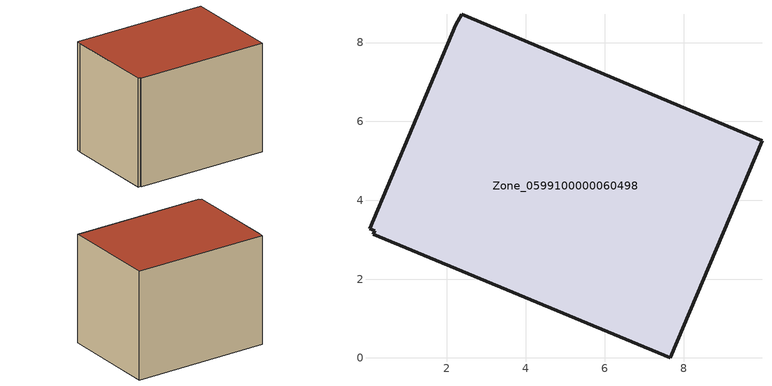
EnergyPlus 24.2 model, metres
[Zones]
Zone_0599100000060498
 floor ground (C_G): 0.03,3.27 2.22,8.45 2.37,8.72 9.99,5.5 7.66,0 0.13,3.14 0.16,3.22 z0
 wall outside (C_F): 2.22,8.45 0.03,3.27 0.16,3.22 0.13,3.14 7.66,0 9.99,5.5 2.37,8.72 2.22,8.45 z0:6.59
 roof outside (C_R): 9.99,5.5 2.37,8.72 2.22,8.45 0.03,3.27 0.16,3.22 0.13,3.14 7.66,0 z6.59
[BUILDING]
Pand.0599100000060498: North Axis=0; Terrain=City; Loads Convergence Tolerance Value=0.04; Temperature Convergence Tolerance Value=0.4; Solar Distribution=FullExterior; Maximum Number of Warmup Days=25; Minimum Number of Warmup Days=1
[Site:Location]
Rotterdam.The.Hague.AP_ZH_NLD Design_Conditions: Latitude=51.96; Longitude=4.45; Time Zone=1; Elevation=-4.5
[SITE:GROUNDTEMPERATURE:BUILDINGSURFACE]
18, 18, 18, 18, 18, 18, 18, 18, 18, 18, 18, 18
[MATERIAL] Thermal Absorptance=0.9; Solar Absorptance=0.7; Visible Absorptance=0.7
Name | Roughness | Thickness | Conductivity | Density | Specific Heat
G.TC.1946-1964 | MediumSmooth | 0.15 | 1 | 540 | 1210
F.TC.1946-1964 | Rough | 0.3 | 0.857143 | 1920 | 840
R.TC.1946-1964 | MediumRough | 0.2 | 0.235294 | 1500 | 1000
[CONSTRUCTION]
C_G: G.TC.1946-1964
C_F: F.TC.1946-1964
C_R: R.TC.1946-1964
[ZONE]
Zone_0599100000060498: Type=1; Multiplier=1; Ceiling Height=Autocalculate; Volume=Autocalculate; Floor Area=autocalculate; Part of Total Floor Area=Yes
[ZONEINFILTRATION:DESIGNFLOWRATE]
Infil_Zone_0599100000060498: Zone or ZoneList or Space or SpaceList=Zone_0599100000060498; Schedule=AlwaysOn; Design Flow Rate Calculation Method=Flow/Area; Flow Rate per Floor Area=0.003; Constant Term Coefficient=1; Temperature Term Coefficient=0; Velocity Term Coefficient=0; Velocity Squared Term Coefficient=0
[HVACTEMPLATE:ZONE:IDEALLOADSAIRSYSTEM]
Zone_0599100000060498: Maximum Heating Supply Air Temperature=50; Minimum Cooling Supply Air Temperature=13; Maximum Heating Supply Air Humidity Ratio=0.0156; Minimum Cooling Supply Air Humidity Ratio=0.0077; Heating Limit=NoLimit; Cooling Limit=NoLimit; Dehumidification Control Type=ConstantSensibleHeatRatio; Cooling Sensible Heat Ratio=0.7; Dehumidification Setpoint=60; Humidification Control Type=None; Humidification Setpoint=30; Outdoor Air Method=None; Outdoor Air Flow Rate per Person=0.00944; Outdoor Air Flow Rate per Zone Floor Area=0; Outdoor Air Flow Rate per Zone=0; Demand Controlled Ventilation Type=None; Outdoor Air Economizer Type=NoEconomizer; Heat Recovery Type=None; Sensible Heat Recovery Effectiveness=0.7; Latent Heat Recovery Effectiveness=0.65
[ZONECONTROL:THERMOSTAT]
ThermostatControl_Zone_0599100000060498: Zone or ZoneList=Zone_0599100000060498; Control Type Schedule=DualSetpointControlType; Control 1=Thermostat_Zone_0599100000060498; Temperature Difference Between Cutout And Setpoint=0
[THERMOSTATSETPOINT:DUALSETPOINT]
Thermostat_Zone_0599100000060498: Heating Setpoint Temperature Schedule=HeatingSetpoint_Zone_0599100000060498; Cooling Setpoint Temperature Schedule=CoolingSetpoint_Zone_0599100000060498
[SCHEDULE:COMPACT]
HeatingSetpoint_Zone_0599100000060498: Through: 12/31, For: AllDays, Until: 24:00, 21
CoolingSetpoint_Zone_0599100000060498: Through: 12/31, For: AllDays, Until: 24:00, 24
DualSetpointControlType: Through: 12/31, For: AllDays, Until: 24:00, 4
AlwaysOn: Through: 12/31, For: AllDays, Until: 24:00, 1
